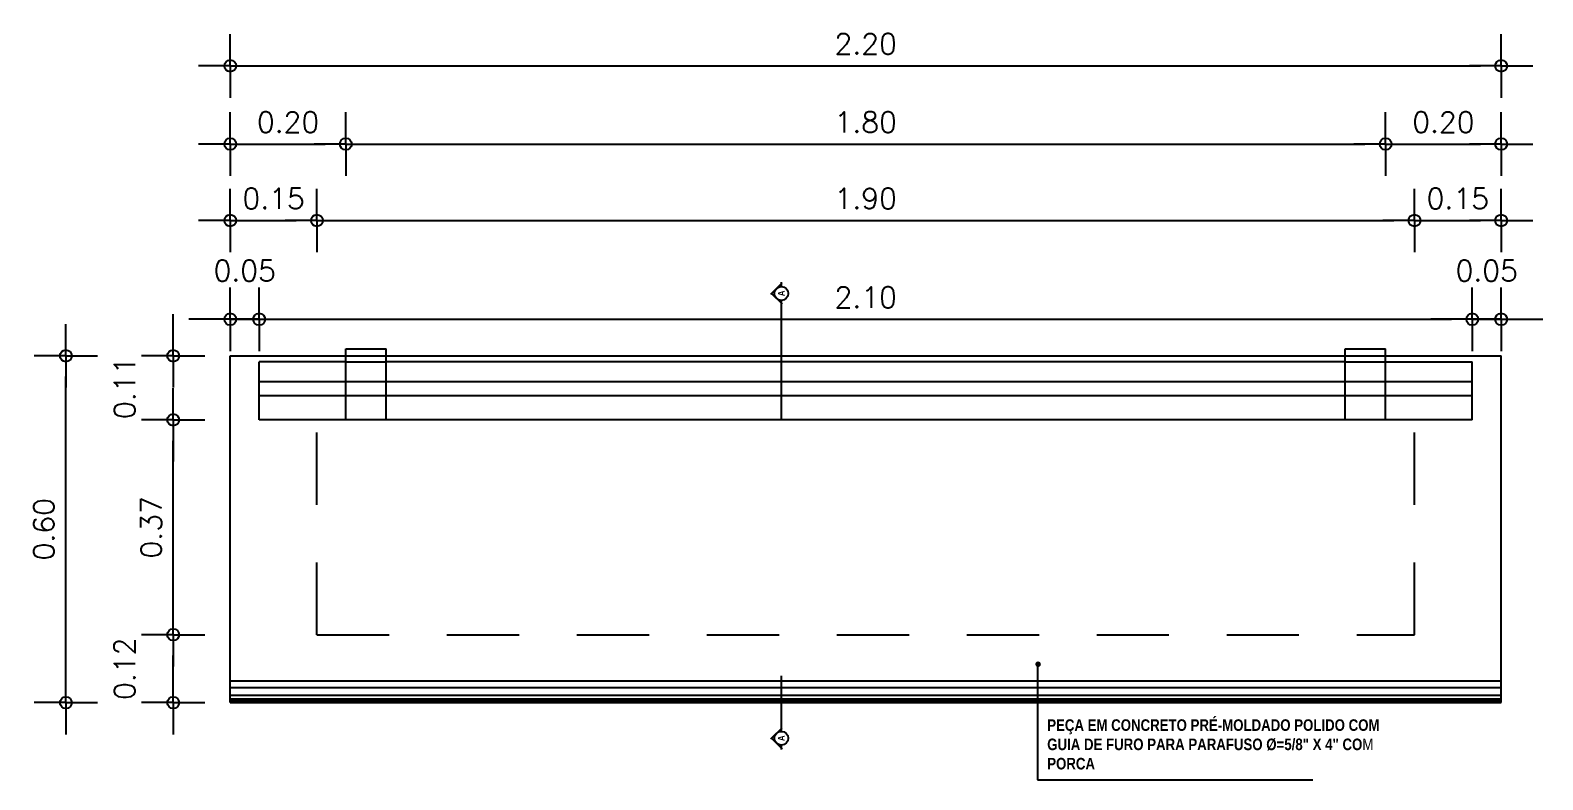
# Model space of a CAD drawing. Extents: x -599692 to 469028, y -9431878 to 9424999.
# Drawn here: x 2272.99 to 2275.609, y -421.597 to -420.3 of the extents above; entities that cross this region are included whole.
import ezdxf

# ---------------------------------------------------------------- set-up
doc = ezdxf.new("R2010")
doc.units = 0
doc.header["$LTSCALE"] = 0.5
doc.header["$MEASUREMENT"] = 0
doc.header["$PDMODE"] = 34
doc.linetypes.add('DIVIDE', pattern=[1.25, 0.5, -0.25, 0, -0.25, 0, -0.25])
doc.linetypes.add('HIDDENX2', pattern=[0.75, 0.5, -0.25])
doc.layers.get('0').update_dxf_attribs({"linetype": 'CONTINUOUS'})
doc.layers.get('DEFPOINTS').update_dxf_attribs({"linetype": 'CONTINUOUS'})
for name, color, linetype in [('03', 3, 'CONTINUOUS'), ('04', 6, 'CONTINUOUS'), ('COTAS', 2, 'CONTINUOUS'), ('HACHURA1', 8, 'CONTINUOUS'), ('P1', 1, 'CONTINUOUS'), ('P3', 3, 'CONTINUOUS'), ('P4', 6, 'CONTINUOUS'), ('P5', 6, 'DIVIDE'), ('P6', 4, 'CONTINUOUS'), ('TEXTO', 3, 'CONTINUOUS')]:
    doc.layers.add(name, color=color, linetype=linetype)
doc.styles.add('ARIAL', font='ARIALNB.TTF')
doc.styles.add('ROMANS', font='romans')
doc.dimstyles.new('BOLA50$0', dxfattribs={"dimscale": 0.5, "dimtxt": 0.25, "dimasz": 0.18, "dimexe": 0.18, "dimexo": 0.0625, "dimgap": 0.1, "dimtad": 1, "dimzin": 0, "dimdsep": 46, "dimtxsty": 'ROMANS', "dimblk1": 'BOLA', "dimblk2": 'BOLA', "dimsah": 1, "dimcen": 0.09, "dimse1": 1, "dimse2": 1, "dimclrt": 256, "dimadec": 0, "dimazin": 0, "dimtfac": 1, "dimtofl": 0, "dimtmove": 2, "dimatfit": 3, "dimldrblk": 'BOLA', "dimfxl": 1, "dimtolj": 1, "dimtzin": 0, "dimarcsym": 0})

# ---------------------------------------------------------------- blocks, each defined once
blk = doc.blocks.new('BOLA')
for q in [(0, 1.528), (-1.528, 0), (0, -1.528), (1.528, 0)]:
    blk.add_line((0, 0), q)
blk.add_circle((0, 0), 0.284)
blk = doc.blocks.new('*D136')
at = {"layer": 'COTAS', "color": 253, "linetype": 'ByBlock', "lineweight": -2}
for p, q in [((2273.3007, -420.7999), (2273.2647, -420.7999)), ((2273.4227, -420.7999), (2273.4587, -420.7999))]:
    blk.add_line(p, q, dxfattribs=at)
at = {"layer": 'DEFPOINTS', "color": 0}
for p in [(2273.3867, -420.7999), (2273.3367, -420.8632), (2273.3867, -420.8738)]:
    blk.add_point(p, dxfattribs=at)
at = {"layer": 'COTAS', "color": 253, "lineweight": -2, "xscale": 0.036, "yscale": 0.036, "zscale": 0.036}
blk.add_blockref('BOLA', (2273.3367, -420.7999), dxfattribs=at)
at = {"layer": 'COTAS', "color": 253, "lineweight": -2, "xscale": 0.036, "yscale": 0.036, "zscale": 0.036, "rotation": 180}
blk.add_blockref('BOLA', (2273.3867, -420.7999), dxfattribs=at)
at = {"layer": 'COTAS', "insert": (2273.3617, -420.7159), "char_height": 0.036, "attachment_point": 5, "style": 'ROMANS'}
blk.add_mtext('\\A1;0.05', dxfattribs=at)
blk = doc.blocks.new('*D137')
at = {"layer": 'COTAS', "color": 253, "linetype": 'ByBlock', "lineweight": -2}
blk.add_line((2273.4227, -420.7999), (2275.4507, -420.7999), dxfattribs=at)
at = {"layer": 'DEFPOINTS', "color": 0}
for p in [(2275.4867, -420.7999), (2273.3867, -420.8738), (2275.4867, -420.8738)]:
    blk.add_point(p, dxfattribs=at)
at = {"layer": 'COTAS', "color": 253, "lineweight": -2, "xscale": 0.036, "yscale": 0.036, "zscale": 0.036, "rotation": 180}
blk.add_blockref('BOLA', (2273.3867, -420.7999), dxfattribs=at)
at = {"layer": 'COTAS', "color": 253, "lineweight": -2, "xscale": 0.036, "yscale": 0.036, "zscale": 0.036}
blk.add_blockref('BOLA', (2275.4867, -420.7999), dxfattribs=at)
at = {"layer": 'COTAS', "insert": (2274.4367, -420.7619), "char_height": 0.036, "attachment_point": 5, "style": 'ROMANS'}
blk.add_mtext('\\A1;2.10', dxfattribs=at)
blk = doc.blocks.new('*D138')
at = {"layer": 'COTAS', "color": 253, "linetype": 'ByBlock', "lineweight": -2}
for p, q in [((2275.4507, -420.7999), (2275.4147, -420.7999)), ((2275.5727, -420.7999), (2275.6087, -420.7999))]:
    blk.add_line(p, q, dxfattribs=at)
at = {"layer": 'DEFPOINTS', "color": 0}
for p in [(2275.5367, -420.7999), (2275.4867, -420.8738), (2275.5367, -420.8632)]:
    blk.add_point(p, dxfattribs=at)
at = {"layer": 'COTAS', "color": 253, "lineweight": -2, "xscale": 0.036, "yscale": 0.036, "zscale": 0.036}
blk.add_blockref('BOLA', (2275.4867, -420.7999), dxfattribs=at)
at = {"layer": 'COTAS', "color": 253, "lineweight": -2, "xscale": 0.036, "yscale": 0.036, "zscale": 0.036, "rotation": 180}
blk.add_blockref('BOLA', (2275.5367, -420.7999), dxfattribs=at)
at = {"layer": 'COTAS', "insert": (2275.5117, -420.7159), "char_height": 0.036, "attachment_point": 5, "style": 'ROMANS'}
blk.add_mtext('\\A1;0.05', dxfattribs=at)
blk = doc.blocks.new('*D139')
at = {"layer": 'COTAS', "color": 253, "linetype": 'ByBlock', "lineweight": -2}
blk.add_line((2273.3727, -420.6291), (2273.4507, -420.6291), dxfattribs=at)
at = {"layer": 'DEFPOINTS', "color": 0}
for p in [(2273.4867, -420.6291), (2273.3367, -420.8632), (2273.4867, -420.974)]:
    blk.add_point(p, dxfattribs=at)
at = {"layer": 'COTAS', "color": 253, "lineweight": -2, "xscale": 0.036, "yscale": 0.036, "zscale": 0.036, "rotation": 180}
blk.add_blockref('BOLA', (2273.3367, -420.6291), dxfattribs=at)
at = {"layer": 'COTAS', "color": 253, "lineweight": -2, "xscale": 0.036, "yscale": 0.036, "zscale": 0.036}
blk.add_blockref('BOLA', (2273.4867, -420.6291), dxfattribs=at)
at = {"layer": 'COTAS', "insert": (2273.4117, -420.5911), "char_height": 0.036, "attachment_point": 5, "style": 'ROMANS'}
blk.add_mtext('\\A1;0.15', dxfattribs=at)
blk = doc.blocks.new('*D140')
at = {"layer": 'COTAS', "color": 253, "linetype": 'ByBlock', "lineweight": -2}
blk.add_line((2273.5227, -420.6291), (2275.3507, -420.6291), dxfattribs=at)
at = {"layer": 'DEFPOINTS', "color": 0}
for p in [(2275.3867, -420.6291), (2273.4867, -420.974), (2275.3867, -420.974)]:
    blk.add_point(p, dxfattribs=at)
at = {"layer": 'COTAS', "color": 253, "lineweight": -2, "xscale": 0.036, "yscale": 0.036, "zscale": 0.036, "rotation": 180}
blk.add_blockref('BOLA', (2273.4867, -420.6291), dxfattribs=at)
at = {"layer": 'COTAS', "color": 253, "lineweight": -2, "xscale": 0.036, "yscale": 0.036, "zscale": 0.036}
blk.add_blockref('BOLA', (2275.3867, -420.6291), dxfattribs=at)
at = {"layer": 'COTAS', "insert": (2274.4367, -420.5911), "char_height": 0.036, "attachment_point": 5, "style": 'ROMANS'}
blk.add_mtext('\\A1;1.90', dxfattribs=at)
blk = doc.blocks.new('*D141')
at = {"layer": 'COTAS', "color": 253, "linetype": 'ByBlock', "lineweight": -2}
blk.add_line((2275.4227, -420.6291), (2275.5007, -420.6291), dxfattribs=at)
at = {"layer": 'DEFPOINTS', "color": 0}
for p in [(2275.5367, -420.6291), (2275.5367, -420.8632), (2275.3867, -420.974)]:
    blk.add_point(p, dxfattribs=at)
at = {"layer": 'COTAS', "color": 253, "lineweight": -2, "xscale": 0.036, "yscale": 0.036, "zscale": 0.036, "rotation": 180}
blk.add_blockref('BOLA', (2275.3867, -420.6291), dxfattribs=at)
at = {"layer": 'COTAS', "color": 253, "lineweight": -2, "xscale": 0.036, "yscale": 0.036, "zscale": 0.036}
blk.add_blockref('BOLA', (2275.5367, -420.6291), dxfattribs=at)
at = {"layer": 'COTAS', "insert": (2275.4617, -420.5911), "char_height": 0.036, "attachment_point": 5, "style": 'ROMANS'}
blk.add_mtext('\\A1;0.15', dxfattribs=at)
blk = doc.blocks.new('*D142')
at = {"layer": 'COTAS', "color": 253, "linetype": 'ByBlock', "lineweight": -2}
blk.add_line((2273.3727, -420.4969), (2273.5007, -420.4969), dxfattribs=at)
at = {"layer": 'DEFPOINTS', "color": 0}
for p in [(2273.5367, -420.4969), (2273.3367, -420.8632), (2273.5367, -420.8632)]:
    blk.add_point(p, dxfattribs=at)
at = {"layer": 'COTAS', "color": 253, "lineweight": -2, "xscale": 0.036, "yscale": 0.036, "zscale": 0.036, "rotation": 180}
blk.add_blockref('BOLA', (2273.3367, -420.4969), dxfattribs=at)
at = {"layer": 'COTAS', "color": 253, "lineweight": -2, "xscale": 0.036, "yscale": 0.036, "zscale": 0.036}
blk.add_blockref('BOLA', (2273.5367, -420.4969), dxfattribs=at)
at = {"layer": 'COTAS', "insert": (2273.4367, -420.4589), "char_height": 0.036, "attachment_point": 5, "style": 'ROMANS'}
blk.add_mtext('\\A1;0.20', dxfattribs=at)
blk = doc.blocks.new('*D143')
at = {"layer": 'COTAS', "color": 253, "linetype": 'ByBlock', "lineweight": -2}
blk.add_line((2273.5727, -420.4969), (2275.3007, -420.4969), dxfattribs=at)
at = {"layer": 'DEFPOINTS', "color": 0}
for p in [(2275.3367, -420.4969), (2273.5367, -420.8632), (2275.3367, -420.974)]:
    blk.add_point(p, dxfattribs=at)
at = {"layer": 'COTAS', "color": 253, "lineweight": -2, "xscale": 0.036, "yscale": 0.036, "zscale": 0.036, "rotation": 180}
blk.add_blockref('BOLA', (2273.5367, -420.4969), dxfattribs=at)
at = {"layer": 'COTAS', "color": 253, "lineweight": -2, "xscale": 0.036, "yscale": 0.036, "zscale": 0.036}
blk.add_blockref('BOLA', (2275.3367, -420.4969), dxfattribs=at)
at = {"layer": 'COTAS', "insert": (2274.4367, -420.4589), "char_height": 0.036, "attachment_point": 5, "style": 'ROMANS'}
blk.add_mtext('\\A1;1.80', dxfattribs=at)
blk = doc.blocks.new('*D144')
at = {"layer": 'COTAS', "color": 253, "linetype": 'ByBlock', "lineweight": -2}
blk.add_line((2275.3727, -420.4969), (2275.5007, -420.4969), dxfattribs=at)
at = {"layer": 'DEFPOINTS', "color": 0}
for p in [(2275.5367, -420.4969), (2275.5367, -420.8632), (2275.3367, -420.974)]:
    blk.add_point(p, dxfattribs=at)
at = {"layer": 'COTAS', "color": 253, "lineweight": -2, "xscale": 0.036, "yscale": 0.036, "zscale": 0.036, "rotation": 180}
blk.add_blockref('BOLA', (2275.3367, -420.4969), dxfattribs=at)
at = {"layer": 'COTAS', "color": 253, "lineweight": -2, "xscale": 0.036, "yscale": 0.036, "zscale": 0.036}
blk.add_blockref('BOLA', (2275.5367, -420.4969), dxfattribs=at)
at = {"layer": 'COTAS', "insert": (2275.4367, -420.4589), "char_height": 0.036, "attachment_point": 5, "style": 'ROMANS'}
blk.add_mtext('\\A1;0.20', dxfattribs=at)
blk = doc.blocks.new('*D145')
at = {"layer": 'COTAS', "color": 253, "linetype": 'ByBlock', "lineweight": -2}
blk.add_line((2273.3727, -420.3616), (2275.5007, -420.3616), dxfattribs=at)
at = {"layer": 'DEFPOINTS', "color": 0}
for p in [(2275.5367, -420.3616), (2273.3367, -420.8632), (2275.5367, -420.8632)]:
    blk.add_point(p, dxfattribs=at)
at = {"layer": 'COTAS', "color": 253, "lineweight": -2, "xscale": 0.036, "yscale": 0.036, "zscale": 0.036, "rotation": 180}
blk.add_blockref('BOLA', (2273.3367, -420.3616), dxfattribs=at)
at = {"layer": 'COTAS', "color": 253, "lineweight": -2, "xscale": 0.036, "yscale": 0.036, "zscale": 0.036}
blk.add_blockref('BOLA', (2275.5367, -420.3616), dxfattribs=at)
at = {"layer": 'COTAS', "insert": (2274.4367, -420.3236), "char_height": 0.036, "attachment_point": 5, "style": 'ROMANS'}
blk.add_mtext('\\A1;2.20', dxfattribs=at)
blk = doc.blocks.new('*D146')
at = {"layer": 'COTAS', "color": 253, "linetype": 'ByBlock', "lineweight": -2}
blk.add_line((2273.2379, -421.4272), (2273.2379, -421.3817), dxfattribs=at)
at = {"layer": 'DEFPOINTS', "color": 0}
for p in [(2273.2379, -421.3457), (2273.4867, -421.3457), (2273.3367, -421.4632)]:
    blk.add_point(p, dxfattribs=at)
at = {"layer": 'COTAS', "color": 253, "lineweight": -2, "xscale": 0.036, "yscale": 0.036, "zscale": 0.036}
for p, rotation in [((2273.2379, -421.3457), 90), ((2273.2379, -421.4632), 270)]:
    blk.add_blockref('BOLA', p, dxfattribs=dict(at, rotation=rotation))
at = {"layer": 'COTAS', "insert": (2273.1539, -421.4045), "char_height": 0.036, "attachment_point": 5, "rotation": 90, "style": 'ROMANS'}
blk.add_mtext('\\A1;0.12', dxfattribs=at)
blk = doc.blocks.new('*D147')
at = {"layer": 'COTAS', "color": 253, "linetype": 'ByBlock', "lineweight": -2}
blk.add_line((2273.2379, -421.3097), (2273.2379, -421.01), dxfattribs=at)
at = {"layer": 'DEFPOINTS', "color": 0}
for p in [(2273.2379, -420.974), (2273.3867, -420.974), (2273.4867, -421.3457)]:
    blk.add_point(p, dxfattribs=at)
at = {"layer": 'COTAS', "color": 253, "lineweight": -2, "xscale": 0.036, "yscale": 0.036, "zscale": 0.036}
for p, rotation in [((2273.2379, -420.974), 90), ((2273.2379, -421.3457), 270)]:
    blk.add_blockref('BOLA', p, dxfattribs=dict(at, rotation=rotation))
at = {"layer": 'COTAS', "insert": (2273.1999, -421.1599), "char_height": 0.036, "attachment_point": 5, "rotation": 90, "style": 'ROMANS'}
blk.add_mtext('\\A1;0.37', dxfattribs=at)
blk = doc.blocks.new('*D148')
at = {"layer": 'COTAS', "color": 253, "linetype": 'ByBlock', "lineweight": -2}
for p, q in [((2273.2379, -420.8272), (2273.2379, -420.7912)), ((2273.2379, -421.01), (2273.2379, -421.046))]:
    blk.add_line(p, q, dxfattribs=at)
at = {"layer": 'DEFPOINTS', "color": 0}
for p in [(2273.2379, -420.8632), (2273.3367, -420.8632), (2273.3867, -420.974)]:
    blk.add_point(p, dxfattribs=at)
at = {"layer": 'COTAS', "color": 253, "lineweight": -2, "xscale": 0.036, "yscale": 0.036, "zscale": 0.036}
for p, rotation in [((2273.2379, -420.8632), 270), ((2273.2379, -420.974), 90)]:
    blk.add_blockref('BOLA', p, dxfattribs=dict(at, rotation=rotation))
at = {"layer": 'COTAS', "insert": (2273.1539, -420.9186), "char_height": 0.036, "attachment_point": 5, "rotation": 90, "style": 'ROMANS'}
blk.add_mtext('\\A1;0.11', dxfattribs=at)
blk = doc.blocks.new('*D149')
at = {"layer": 'COTAS', "color": 253, "linetype": 'ByBlock', "lineweight": -2}
blk.add_line((2273.0521, -421.4272), (2273.0521, -420.8992), dxfattribs=at)
at = {"layer": 'DEFPOINTS', "color": 0}
for p in [(2273.0521, -420.8632), (2273.3367, -420.8632), (2273.3367, -421.4632)]:
    blk.add_point(p, dxfattribs=at)
at = {"layer": 'COTAS', "color": 253, "lineweight": -2, "xscale": 0.036, "yscale": 0.036, "zscale": 0.036}
for p, rotation in [((2273.0521, -420.8632), 90), ((2273.0521, -421.4632), 270)]:
    blk.add_blockref('BOLA', p, dxfattribs=dict(at, rotation=rotation))
at = {"layer": 'COTAS', "insert": (2273.0141, -421.1632), "char_height": 0.036, "attachment_point": 5, "rotation": 90, "style": 'ROMANS'}
blk.add_mtext('\\A1;0.60', dxfattribs=at)

msp = doc.modelspace()

# ---------------------------------------------------------------- hatches: boundary and pattern name
at = {"layer": 'P1'}
h = msp.add_hatch(color=256, dxfattribs=at)
h.paths.add_polyline_path([(2274.2822, -420.7467), (2274.2737, -420.7552), (2274.2822, -420.7637, -0.198912), (2274.2787, -420.7552, -0.198912)])
h.paths.add_polyline_path([(2274.2822, -420.7637), (2274.2907, -420.7722), (2274.2907, -420.7672, -0.198912)])
h.paths.add_polyline_path([(2274.2907, -420.7432), (2274.2907, -420.7382), (2274.2822, -420.7467, -0.198912)])
msp.add_hatch(color=256, dxfattribs=at).paths.add_polyline_path([(2274.7399, -421.3967, -1), (2274.7303, -421.3967, -1)])
h = msp.add_hatch(color=256, dxfattribs=at)
h.paths.add_polyline_path([(2274.2822, -421.5163), (2274.2737, -421.5248), (2274.2822, -421.5333, -0.198912), (2274.2787, -421.5248, -0.198912)])
h.paths.add_polyline_path([(2274.2822, -421.5333), (2274.2907, -421.5418), (2274.2907, -421.5368, -0.198912)])
h.paths.add_polyline_path([(2274.2907, -421.5128), (2274.2907, -421.5079), (2274.2822, -421.5163, -0.198912)])

# ---------------------------------------------------------------- linework, layer by layer
at = {"layer": '03'}
msp.add_line((2274.4367, -421.4632), (2275.5367, -421.4632), dxfattribs=at)
at = {"layer": '04'}
msp.add_line((2275.4867, -420.9326), (2274.4367, -420.9326), dxfattribs=at)
at = {"layer": 'HACHURA1', "color": 8, "linetype": 'HIDDENX2', "ltscale": 0.5}
for p, q in [((2273.5367, -420.974), (2273.5367, -420.8738)), ((2273.6067, -420.974), (2273.6067, -420.8738)), ((2275.2667, -420.974), (2275.2667, -420.8738)), ((2275.3367, -420.974), (2275.3367, -420.8738)), ((2273.4867, -421.3457), (2273.4867, -420.974)), ((2275.3867, -421.3457), (2275.3867, -420.974)), ((2273.4867, -421.3457), (2275.3867, -421.3457))]:
    msp.add_line(p, q, dxfattribs=at)
at = {"layer": 'HACHURA1'}
for p, q in [((2273.3367, -421.4253), (2274.4367, -421.4253)), ((2274.4367, -421.4253), (2275.5367, -421.4253)), ((2273.3367, -421.4367), (2274.4367, -421.4367)), ((2273.3367, -421.45), (2274.4367, -421.45)), ((2273.3367, -421.4566), (2274.4367, -421.4566)), ((2273.3367, -421.4599), (2274.4367, -421.4599)), ((2274.4367, -421.4367), (2275.5367, -421.4367)), ((2274.4367, -421.45), (2275.5367, -421.45)), ((2274.4367, -421.4566), (2275.5367, -421.4566)), ((2274.4367, -421.4599), (2275.5367, -421.4599))]:
    msp.add_line(p, q, dxfattribs=at)
at = {"layer": 'P1'}
for p, q in [((2274.7339, -421.3977), (2274.7339, -421.5965)), ((2274.7339, -421.5965), (2275.2106, -421.5965))]:
    msp.add_line(p, q, dxfattribs=at)
at = {"layer": 'P3'}
for p, q in [((2273.3367, -420.8632), (2274.4367, -420.8632)), ((2273.3367, -421.4632), (2273.3367, -420.8632)), ((2274.4367, -420.8632), (2275.5367, -420.8632)), ((2275.5367, -421.4632), (2275.5367, -420.8632)), ((2273.3867, -420.974), (2273.3867, -420.9326)), ((2275.4867, -420.974), (2275.4867, -420.9326)), ((2274.4367, -420.974), (2273.3867, -420.974)), ((2275.4867, -420.974), (2274.4367, -420.974)), ((2273.3367, -421.4632), (2274.4367, -421.4632))]:
    msp.add_line(p, q, dxfattribs=at)
at = {"layer": 'P4'}
for p, q in [((2274.2726, -420.7563), (2274.2918, -420.7371)), ((2274.2726, -420.7541), (2274.2918, -420.7733)), ((2274.2907, -420.7432), (2274.2907, -420.736)), ((2274.2907, -420.7432), (2274.2907, -420.7365)), ((2274.2907, -420.7744), (2274.2907, -420.7672)), ((2273.5367, -420.8512), (2273.6067, -420.8512)), ((2273.5367, -420.8738), (2273.5367, -420.8512)), ((2273.6067, -420.8738), (2273.6067, -420.8512)), ((2275.2667, -420.8738), (2275.2667, -420.8512)), ((2275.2667, -420.8512), (2275.3367, -420.8512)), ((2275.3367, -420.8738), (2275.3367, -420.8512)), ((2273.5367, -420.8738), (2273.6067, -420.8738)), ((2275.2667, -420.8738), (2275.3367, -420.8738)), ((2273.3867, -420.9326), (2273.3867, -420.9081)), ((2275.4867, -420.9326), (2275.4867, -420.9081)), ((2274.4367, -420.9326), (2273.3867, -420.9326)), ((2274.2726, -421.5259), (2274.2918, -421.5067)), ((2274.2907, -421.5128), (2274.2907, -421.5056)), ((2274.2907, -421.5128), (2274.2907, -421.5061)), ((2274.2726, -421.5237), (2274.2918, -421.5429)), ((2274.2907, -421.544), (2274.2907, -421.5368))]:
    msp.add_line(p, q, dxfattribs=at)
for centre in [(2274.2907, -420.7552), (2274.2907, -421.5248)]:
    msp.add_circle(centre, 0.012, dxfattribs=at)
at = {"layer": 'P5', "linetype": 'DIVIDE'}
for p, q in [((2274.2907, -420.974), (2274.2907, -420.7744)), ((2274.2907, -421.5056), (2274.2907, -421.4166))]:
    msp.add_line(p, q, dxfattribs=at)
at = {"layer": 'P6'}
for p, q in [((2273.3867, -420.9081), (2273.3867, -420.8738)), ((2273.5367, -420.8738), (2273.3867, -420.8738)), ((2274.4367, -420.8738), (2273.6067, -420.8738)), ((2275.2667, -420.8738), (2274.4367, -420.8738)), ((2275.3367, -420.8738), (2275.4867, -420.8738)), ((2275.4867, -420.9081), (2275.4867, -420.8738)), ((2274.4367, -420.9081), (2273.3867, -420.9081)), ((2275.4867, -420.9081), (2274.4367, -420.9081))]:
    msp.add_line(p, q, dxfattribs=at)

# ---------------------------------------------------------------- texts
at = {"layer": 'TEXTO', "style": 'ARIAL'}
for p in [(2274.2966, -420.7601), (2274.2966, -421.5297)]:
    msp.add_text('A', height=0.012, rotation=90, dxfattribs=at).set_placement(p)
at = {"layer": 'TEXTO', "insert": (2274.7509, -421.492), "char_height": 0.02, "width": 0.619111, "attachment_point": 1, "style": 'ARIAL'}
msp.add_mtext('PEÇA EM CONCRETO PRÉ-MOLDADO POLIDO COM GUIA DE FURO PARA PARAFUSO %%c=5/8" X 4" CO{\\fArial Narrow|b0|i0|c0|p34;M} PORCA', dxfattribs=at)

# ---------------------------------------------------------------- dimensions: what is measured, and where the dimension line sits
at = {"layer": 'COTAS'}
for base, p1, p2, picture, middle in [((2275.5367, -420.3616), (2273.3367, -420.8632), (2275.5367, -420.8632), '*D145', (2274.4367, -420.3236)), ((2273.5367, -420.4969), (2273.3367, -420.8632), (2273.5367, -420.8632), '*D142', (2273.4367, -420.4589)), ((2275.3367, -420.4969), (2273.5367, -420.8632), (2275.3367, -420.974), '*D143', (2274.4367, -420.4589)), ((2275.5367, -420.4969), (2275.3367, -420.974), (2275.5367, -420.8632), '*D144', (2275.4367, -420.4589)), ((2273.4867, -420.6291), (2273.3367, -420.8632), (2273.4867, -420.974), '*D139', (2273.4117, -420.5911)), ((2275.3867, -420.6291), (2273.4867, -420.974), (2275.3867, -420.974), '*D140', (2274.4367, -420.5911)), ((2275.5367, -420.6291), (2275.3867, -420.974), (2275.5367, -420.8632), '*D141', (2275.4617, -420.5911)), ((2273.3867, -420.7999), (2273.3367, -420.8632), (2273.3867, -420.8738), '*D136', (2273.3617, -420.7159)), ((2275.5367, -420.7999), (2275.4867, -420.8738), (2275.5367, -420.8632), '*D138', (2275.5117, -420.7159)), ((2275.4867, -420.7999), (2273.3867, -420.8738), (2275.4867, -420.8738), '*D137', (2274.4367, -420.7619))]:
    dim = msp.add_linear_dim(base=base, p1=p1, p2=p2, dimstyle='BOLA50$0', override={"dimscale": 0.2, "dimtxt": 0.18, "dimclrd": 253, "dimfxl": 4, "dimfxlon": 1, "dimarcsym": 1}, dxfattribs=at)
    dim.commit()
    dim.dimension.update_dxf_attribs({"geometry": picture, "text_midpoint": middle})
for base, p1, p2, picture, middle in [((2273.2379, -420.8632), (2273.3867, -420.974), (2273.3367, -420.8632), '*D148', (2273.1539, -420.9186)), ((2273.0521, -420.8632), (2273.3367, -421.4632), (2273.3367, -420.8632), '*D149', (2273.0141, -421.1632)), ((2273.2379, -420.974), (2273.4867, -421.3457), (2273.3867, -420.974), '*D147', (2273.1999, -421.1599)), ((2273.2379, -421.3457), (2273.3367, -421.4632), (2273.4867, -421.3457), '*D146', (2273.1539, -421.4045))]:
    dim = msp.add_linear_dim(base=base, p1=p1, p2=p2, angle=90, dimstyle='BOLA50$0', override={"dimscale": 0.2, "dimtxt": 0.18, "dimclrd": 253, "dimfxl": 4, "dimfxlon": 1, "dimarcsym": 1}, dxfattribs=at)
    dim.commit()
    dim.dimension.update_dxf_attribs({"geometry": picture, "text_midpoint": middle})

doc.saveas('drawing.dxf')
